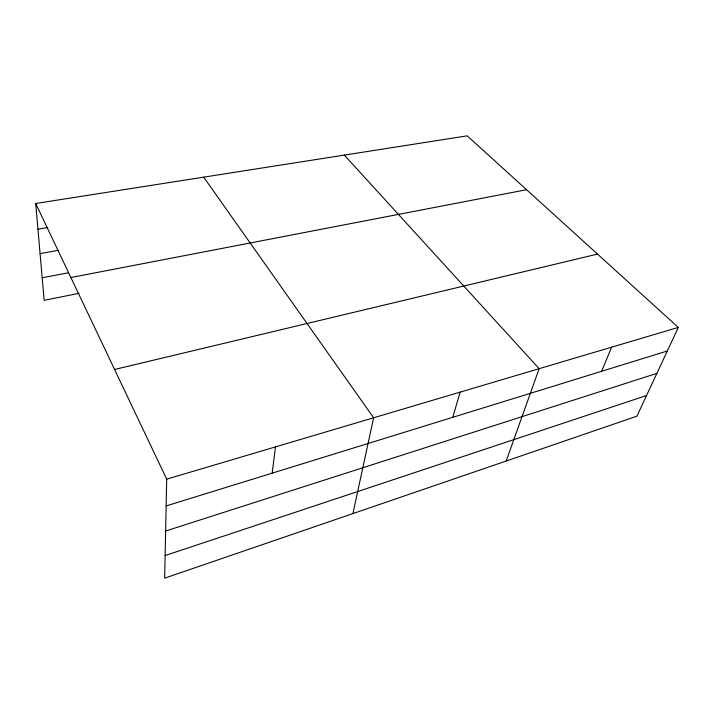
<?xml version="1.0" encoding="UTF-8"?>
<svg xmlns="http://www.w3.org/2000/svg" width="714" height="714" viewBox="0 0 714 714"><rect width="100%" height="100%" fill="white"/><g stroke="black" fill="none" stroke-linecap="round" stroke-linejoin="round"><path stroke-width="1.07" d="M35.7 203.49L166.701 479.156L164.657 578.161L636.933 416.173L678.3 327.414L467.206 135.838L35.7 203.49L44.161 300.317L78.968 293.338M272.15 473.159L275.479 446.893M352.903 513.589L373.627 417.779L203.677 177.152M452.792 417.315L460.137 392.129M506.181 461.021L539.15 368.683L344.344 155.099M601.616 371.307L611.612 347.191M165.121 555.554L646.563 395.52M165.63 531.029L656.88 373.377M166.148 505.931L667.313 350.993M166.701 479.156L678.3 327.414M114.588 369.486L597.502 254.095M70.882 277.532L526.566 189.71M42.188 277.764L68.455 272.766M40.073 253.604L58.566 250.284M37.94 229.194L47.802 227.534"/></g></svg>
